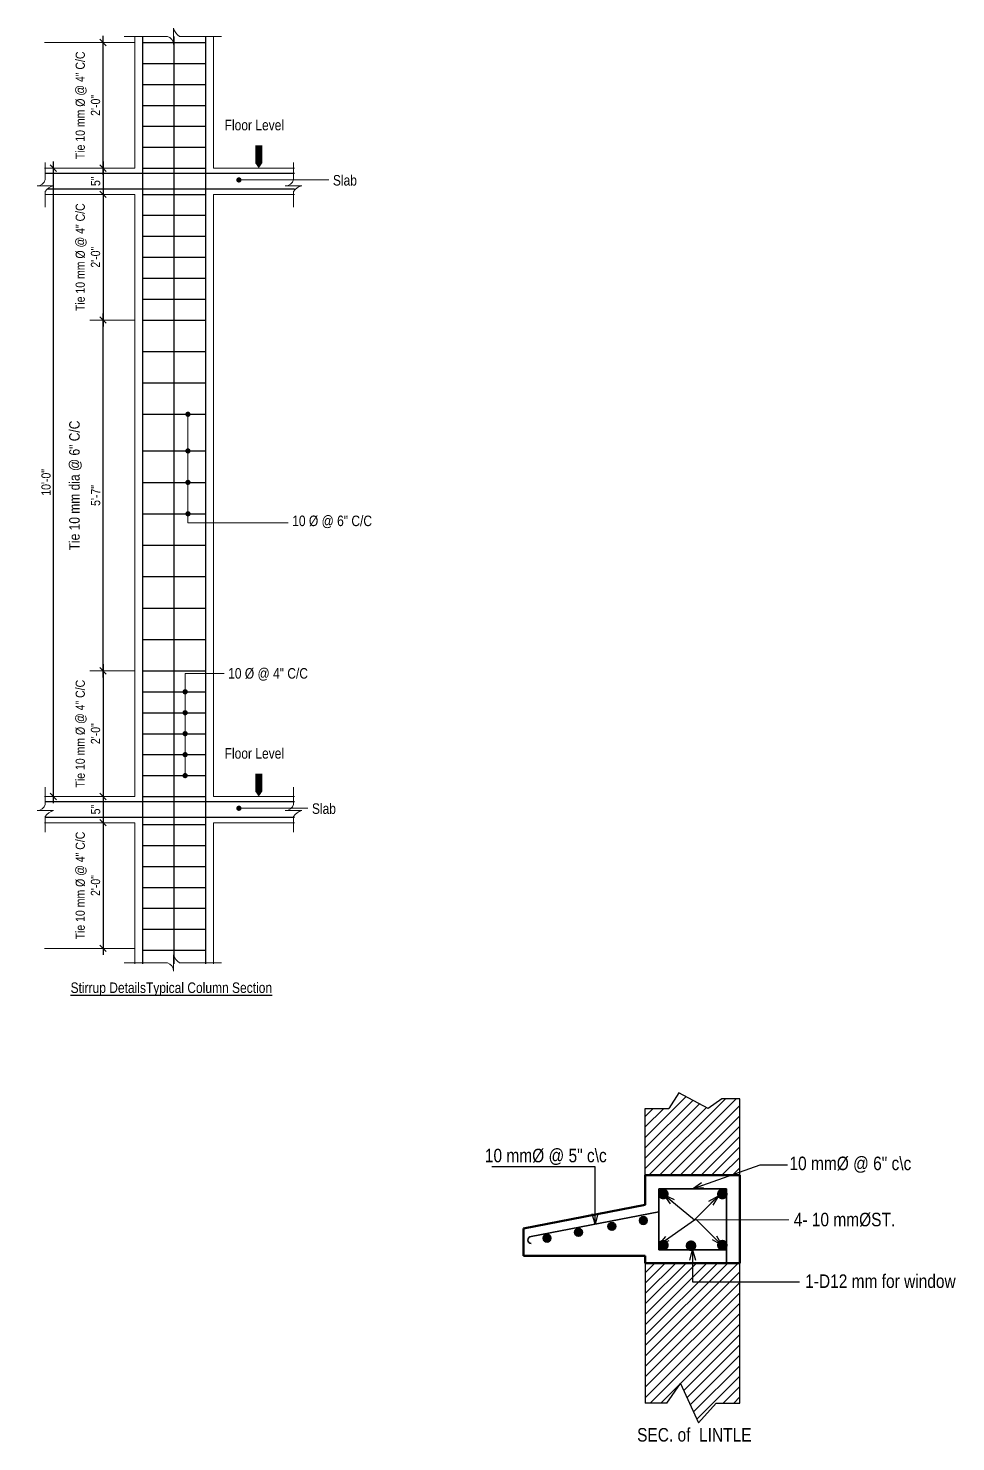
# Model space of a CAD drawing. Header units: inches. Extents: x -4010 to 92088, y -38563 to -1318.
# Drawn here: x 86777.5 to 86954.5, y -35921.8 to -35651.8 of the extents above; entities that cross this region are included whole.
import ezdxf

# ---------------------------------------------------------------- set-up
doc = ezdxf.new("R2010")
doc.units = ezdxf.units.IN
doc.header["$MEASUREMENT"] = 0
doc.header["$PDMODE"] = 99
for name, color, linetype in [('1-COMON', 23, 'Continuous'), ('COL SCHEDULE', 4, 'Continuous'), ('Hatch', 3, 'Continuous'), ('Rod', 1, 'Continuous'), ('TEX', 7, 'Continuous'), ('wall', 3, 'Continuous')]:
    doc.layers.add(name, color=color, linetype=linetype)
for name, color, linetype, lineweight in [('Column', 2, 'Continuous', 50), ('DIM', 7, 'Continuous', 15), ('R0D', 1, 'Continuous', 35)]:
    doc.layers.add(name, color=color, linetype=linetype, lineweight=lineweight)
doc.styles.add('DIM', font='ARIALN.TTF')
doc.styles.get("Standard").update_dxf_attribs({"font": 'ARIALN.TTF'})
doc.dimstyles.new('_20', dxfattribs={"dimscale": 0.25, "dimtxt": 7, "dimasz": 5, "dimexe": 6, "dimexo": 2, "dimgap": 2, "dimtad": 1, "dimdec": 1, "dimzin": 3, "dimdsep": 46, "dimlunit": 4, "dimtxsty": 'Standard', "dimblk": 'OBLIQUE', "dimcen": 0, "dimdle": 5, "dimclrt": 7, "dimazin": 0, "dimtfac": 0.0375, "dimtdec": 1, "dimtofl": 0, "dimtmove": 0, "dimatfit": 3, "dimldrblk": 'OPEN30', "dimfxl": 6, "dimtvp": 0.8, "dimtolj": 1, "dimtzin": 0, "dimlwe": -1, "dimarcsym": 0})
doc.dimstyles.new('_30', dxfattribs={"dimscale": 0.4, "dimtxt": 7, "dimasz": 5, "dimexe": 6, "dimexo": 2, "dimgap": 2, "dimtad": 1, "dimdec": 0, "dimzin": 3, "dimdsep": 46, "dimlunit": 3, "dimtxsty": 'Standard', "dimblk": 'OBLIQUE', "dimcen": 0, "dimdle": 5, "dimclrt": 7, "dimazin": 0, "dimtfac": 0.0375, "dimtdec": 0, "dimtofl": 0, "dimtmove": 0, "dimatfit": 3, "dimldrblk": 'OPEN30', "dimfxl": 6, "dimtvp": 0.8, "dimtolj": 1, "dimtzin": 0, "dimlwe": -1, "dimarcsym": 0})

# ---------------------------------------------------------------- blocks, each defined once
blk = doc.blocks.new('_Oblique')
at = {"color": 0, "linetype": 'ByBlock', "lineweight": -2}
blk.add_line((-0.5, -0.5), (0.5, 0.5), dxfattribs=at)
blk = doc.blocks.new('_Open30')
at = {"color": 0, "linetype": 'ByBlock', "lineweight": -2}
for p, q in [((-1, 0.27), (0, 0)), ((0, 0), (-1, -0.27)), ((0, 0), (-1, 0))]:
    blk.add_line(p, q, dxfattribs=at)
blk = doc.blocks.new('*D1266')
at = {"layer": 'Defpoints', "color": 0}
for p in [(86791.79, -35707.57), (86797.88, -35707.57), (86797.88, -35774.57)]:
    blk.add_point(p, dxfattribs=at)
at = {"layer": 'DIM', "color": 0}
for p, q in [((86797.38, -35707.57), (86790.29, -35707.57)), ((86797.38, -35774.57), (86790.29, -35774.57))]:
    blk.add_line(p, q, dxfattribs=at)
at = {"layer": 'DIM', "color": 0, "lineweight": -2}
blk.add_line((86791.79, -35775.82), (86791.79, -35706.32), dxfattribs=at)
at = {"layer": 'DIM', "color": 0, "lineweight": -2, "xscale": 1.25, "yscale": 1.25, "zscale": 1.25}
for p, rotation in [((86791.79, -35707.57), 90), ((86791.79, -35774.57), 270)]:
    blk.add_blockref('_Oblique', p, dxfattribs=dict(at, rotation=rotation))
at = {"layer": 'DIM', "color": 7, "insert": (86790.4, -35741.07), "char_height": 1.75, "attachment_point": 5, "rotation": 90}
blk.add_mtext('\\A1;5\'-7"', dxfattribs=at)
blk = doc.blocks.new('*D1267')
at = {"layer": 'Defpoints', "color": 0}
for p in [(86797.88, -35683.57), (86791.79, -35707.57), (86797.88, -35707.57)]:
    blk.add_point(p, dxfattribs=at)
at = {"layer": 'DIM', "color": 0}
for p, q in [((86797.38, -35683.57), (86790.29, -35683.57)), ((86797.38, -35707.57), (86790.29, -35707.57))]:
    blk.add_line(p, q, dxfattribs=at)
at = {"layer": 'DIM', "color": 0, "lineweight": -2}
blk.add_line((86791.79, -35682.32), (86791.79, -35708.82), dxfattribs=at)
at = {"layer": 'DIM', "color": 0, "lineweight": -2, "xscale": 1.25, "yscale": 1.25, "zscale": 1.25}
for p, rotation in [((86791.79, -35683.57), 90), ((86791.79, -35707.57), 270)]:
    blk.add_blockref('_Oblique', p, dxfattribs=dict(at, rotation=rotation))
at = {"layer": 'DIM', "color": 7, "insert": (86788.91, -35695.57), "char_height": 1.75, "attachment_point": 5, "rotation": 90}
blk.add_mtext('\\A1;Tie 10 mm %%C @ 4" C/C\\P2\'-0"', dxfattribs=at)
blk = doc.blocks.new('*D1268')
at = {"layer": 'Defpoints', "color": 0}
for p in [(86791.79, -35654.57), (86797.88, -35654.57), (86797.88, -35678.57)]:
    blk.add_point(p, dxfattribs=at)
at = {"layer": 'DIM', "color": 0}
for p, q in [((86797.38, -35654.57), (86790.29, -35654.57)), ((86797.38, -35678.57), (86790.29, -35678.57))]:
    blk.add_line(p, q, dxfattribs=at)
at = {"layer": 'DIM', "color": 0, "lineweight": -2}
blk.add_line((86791.79, -35679.82), (86791.79, -35653.32), dxfattribs=at)
at = {"layer": 'DIM', "color": 0, "lineweight": -2, "xscale": 1.25, "yscale": 1.25, "zscale": 1.25}
for p, rotation in [((86791.79, -35654.57), 90), ((86791.79, -35678.57), 270)]:
    blk.add_blockref('_Oblique', p, dxfattribs=dict(at, rotation=rotation))
at = {"layer": 'DIM', "color": 7, "insert": (86788.91, -35666.57), "char_height": 1.75, "attachment_point": 5, "rotation": 90}
blk.add_mtext('\\A1;Tie 10 mm %%C @ 4" C/C\\P2\'-0"', dxfattribs=at)
blk = doc.blocks.new('*D1269')
at = {"layer": 'Defpoints', "color": 0}
for p in [(86797.88, -35774.57), (86791.79, -35798.57), (86797.88, -35798.57)]:
    blk.add_point(p, dxfattribs=at)
at = {"layer": 'DIM', "color": 0, "lineweight": -2}
blk.add_line((86791.79, -35773.32), (86791.79, -35799.82), dxfattribs=at)
at = {"layer": 'DIM', "color": 0}
for p, q in [((86797.38, -35774.57), (86790.29, -35774.57)), ((86797.38, -35798.57), (86790.29, -35798.57))]:
    blk.add_line(p, q, dxfattribs=at)
at = {"layer": 'DIM', "color": 0, "lineweight": -2, "xscale": 1.25, "yscale": 1.25, "zscale": 1.25}
for p, rotation in [((86791.79, -35774.57), 90), ((86791.79, -35798.57), 270)]:
    blk.add_blockref('_Oblique', p, dxfattribs=dict(at, rotation=rotation))
at = {"layer": 'DIM', "color": 7, "insert": (86788.91, -35786.57), "char_height": 1.75, "attachment_point": 5, "rotation": 90}
blk.add_mtext('\\A1;Tie 10 mm %%C @ 4" C/C\\P2\'-0"', dxfattribs=at)
blk = doc.blocks.new('*D1270')
at = {"layer": 'Defpoints', "color": 0}
for p in [(86797.88, -35803.57), (86791.79, -35827.57), (86797.88, -35827.57)]:
    blk.add_point(p, dxfattribs=at)
at = {"layer": 'DIM', "color": 0, "lineweight": -2}
blk.add_line((86791.79, -35802.32), (86791.79, -35828.82), dxfattribs=at)
at = {"layer": 'DIM', "color": 0}
for p, q in [((86797.38, -35803.57), (86790.29, -35803.57)), ((86797.38, -35827.57), (86790.29, -35827.57))]:
    blk.add_line(p, q, dxfattribs=at)
at = {"layer": 'DIM', "color": 0, "lineweight": -2, "xscale": 1.25, "yscale": 1.25, "zscale": 1.25}
for p, rotation in [((86791.79, -35803.57), 90), ((86791.79, -35827.57), 270)]:
    blk.add_blockref('_Oblique', p, dxfattribs=dict(at, rotation=rotation))
at = {"layer": 'DIM', "color": 7, "insert": (86788.91, -35815.57), "char_height": 1.75, "attachment_point": 5, "rotation": 90}
blk.add_mtext('\\A1;Tie 10 mm %%C @ 4" C/C\\P2\'-0"', dxfattribs=at)
blk = doc.blocks.new('*D1335')
at = {"layer": 'Defpoints', "color": 0}
for p in [(86797.38, -35798.57), (86791.79, -35803.57), (86797.88, -35803.57)]:
    blk.add_point(p, dxfattribs=at)
at = {"layer": 'DIM', "color": 0, "lineweight": -2}
blk.add_line((86791.79, -35797.32), (86791.79, -35804.82), dxfattribs=at)
at = {"layer": 'DIM', "color": 0}
for p, q in [((86796.88, -35798.57), (86790.29, -35798.57)), ((86797.38, -35803.57), (86790.29, -35803.57))]:
    blk.add_line(p, q, dxfattribs=at)
at = {"layer": 'DIM', "color": 0, "lineweight": -2, "xscale": 1.25, "yscale": 1.25, "zscale": 1.25}
for p, rotation in [((86791.79, -35798.57), 90), ((86791.79, -35803.57), 270)]:
    blk.add_blockref('_Oblique', p, dxfattribs=dict(at, rotation=rotation))
at = {"layer": 'DIM', "color": 7, "insert": (86790.4, -35801.07), "char_height": 1.75, "attachment_point": 5, "rotation": 90}
blk.add_mtext('\\A1;5"', dxfattribs=at)
blk = doc.blocks.new('*D1271')
at = {"layer": 'Defpoints', "color": 0}
for p in [(86797.38, -35678.57), (86791.79, -35683.57), (86797.88, -35683.57)]:
    blk.add_point(p, dxfattribs=at)
at = {"layer": 'DIM', "color": 0}
for p, q in [((86796.88, -35678.57), (86790.29, -35678.57)), ((86797.38, -35683.57), (86790.29, -35683.57))]:
    blk.add_line(p, q, dxfattribs=at)
at = {"layer": 'DIM', "color": 0, "lineweight": -2}
blk.add_line((86791.79, -35677.32), (86791.79, -35684.82), dxfattribs=at)
at = {"layer": 'DIM', "color": 0, "lineweight": -2, "xscale": 1.25, "yscale": 1.25, "zscale": 1.25}
for p, rotation in [((86791.79, -35678.57), 90), ((86791.79, -35683.57), 270)]:
    blk.add_blockref('_Oblique', p, dxfattribs=dict(at, rotation=rotation))
at = {"layer": 'DIM', "color": 7, "insert": (86790.4, -35681.07), "char_height": 1.75, "attachment_point": 5, "rotation": 90}
blk.add_mtext('\\A1;5"', dxfattribs=at)
blk = doc.blocks.new('*D1336')
at = {"layer": 'Defpoints', "color": 0}
for p in [(86782.32, -35678.57), (86797.88, -35678.57), (86797.88, -35798.57)]:
    blk.add_point(p, dxfattribs=at)
at = {"layer": 'DIM', "color": 0}
for p, q in [((86797.38, -35678.57), (86780.82, -35678.57)), ((86797.38, -35798.57), (86780.82, -35798.57))]:
    blk.add_line(p, q, dxfattribs=at)
at = {"layer": 'DIM', "color": 0, "lineweight": -2}
blk.add_line((86782.32, -35799.82), (86782.32, -35677.32), dxfattribs=at)
at = {"layer": 'DIM', "color": 0, "lineweight": -2, "xscale": 1.25, "yscale": 1.25, "zscale": 1.25}
for p, rotation in [((86782.32, -35678.57), 90), ((86782.32, -35798.57), 270)]:
    blk.add_blockref('_Oblique', p, dxfattribs=dict(at, rotation=rotation))
at = {"layer": 'DIM', "color": 7, "insert": (86780.93, -35738.57), "char_height": 1.75, "attachment_point": 5, "rotation": 90}
blk.add_mtext('\\A1;10\'-0"', dxfattribs=at)

msp = doc.modelspace()

# ---------------------------------------------------------------- hatches: boundary and pattern name
at = {"layer": 'Hatch', "linetype": 'ByBlock', "lineweight": 18}
h = msp.add_hatch(dxfattribs=at)
h.set_pattern_fill('ANSI31', color=256, scale=11.25, style=0)
h.set_pattern_definition([(45, (66361.4001, -41718.6664), (-0.99436891, 0.99436891), [])])
h.paths.add_polyline_path([(86913.322, -35887.698), (86895.275, -35887.698), (86895.275, -35914.416), (86899.4, -35914.416), (86902.025, -35910.666), (86905.4, -35918.166), (86908.775, -35914.416), (86913.322, -35914.416)])
h.paths.add_polyline_path([(86913.322, -35856.291), (86909.9, -35856.291), (86907.275, -35858.166), (86901.65, -35855.166), (86899.775, -35858.166), (86895.275, -35858.166), (86895.275, -35870.916), (86913.322, -35870.916)])
at = {"layer": 'R0D', "ltscale": 100}
for points in [[(86897.696, -35874.493, 1), (86899.758, -35874.493, 1)], [(86908.948, -35874.493, 1), (86911.01, -35874.493, 1)], [(86883.275, -35881.791, 1), (86881.775, -35881.791, 1)], [(86889.65, -35880.666, 1), (86888.15, -35880.666, 1)], [(86895.65, -35879.541, 1), (86894.15, -35879.541, 1)], [(86877.275, -35882.916, 1), (86875.775, -35882.916, 1)], [(86897.696, -35884.255, 1), (86899.758, -35884.255, 1)], [(86902.971, -35884.37, 1), (86905.033, -35884.37, 1)], [(86908.948, -35884.255, 1), (86911.01, -35884.255, 1)]]:
    msp.add_hatch(color=256, dxfattribs=at).paths.add_polyline_path(points)

# ---------------------------------------------------------------- linework, layer by layer
at = {"layer": '1-COMON'}
for points in [[(86821.513, -35678.572, 0, 3.9, 0), (86821.513, -35675.778, 1.3, 1.3, 0), (86821.513, -35674.227, 1.3, 1.3, 0)], [(86821.513, -35798.572, 0, 3.9, 0), (86821.513, -35795.778, 1.3, 1.3, 0), (86821.513, -35794.227, 1.3, 1.3, 0)]]:
    msp.add_lwpolyline(points, format="xyseb", dxfattribs=at)
at = {"layer": '1-COMON', "const_width": 0.5}
for points in [[(86817.477, -35680.816, 1), (86817.977, -35680.816, 1)], [(86807.751, -35725.572, 1), (86808.251, -35725.572, 1)], [(86807.751, -35732.572, 1), (86808.251, -35732.572, 1)], [(86807.751, -35738.572, 1), (86808.251, -35738.572, 1)], [(86807.751, -35744.572, 1), (86808.251, -35744.572, 1)], [(86807.211, -35778.572, -1), (86807.711, -35778.572, -1)], [(86807.211, -35782.572, -1), (86807.711, -35782.572, -1)], [(86807.211, -35786.572, -1), (86807.711, -35786.572, -1)], [(86807.211, -35790.572, -1), (86807.711, -35790.572, -1)], [(86807.211, -35794.572, -1), (86807.711, -35794.572, -1)], [(86817.477, -35800.816, 1), (86817.977, -35800.816, 1)]]:
    msp.add_lwpolyline(points, format="xyb", close=True, dxfattribs=at)
at = {"layer": 'Column', "lineweight": 13}
for p, q in [((86797.882, -35653.416), (86797.882, -35678.572)), ((86812.882, -35653.416), (86812.882, -35678.572)), ((86797.882, -35678.572), (86780.607, -35678.572)), ((86828.322, -35678.572), (86812.882, -35678.572)), ((86797.882, -35683.572), (86780.764, -35683.572)), ((86797.882, -35723.572), (86797.882, -35683.572)), ((86812.882, -35723.572), (86812.882, -35683.572)), ((86828.322, -35683.572), (86812.882, -35683.572)), ((86797.882, -35798.572), (86797.882, -35723.572)), ((86812.882, -35798.572), (86812.882, -35723.572)), ((86797.882, -35798.572), (86780.607, -35798.572)), ((86828.322, -35798.572), (86812.882, -35798.572)), ((86797.882, -35803.572), (86780.607, -35803.572)), ((86797.882, -35803.572), (86797.882, -35830.497)), ((86812.882, -35803.572), (86812.882, -35830.497)), ((86828.322, -35803.572), (86812.882, -35803.572))]:
    msp.add_line(p, q, dxfattribs=at)
at = {"layer": 'Column'}
for p, q in [((86895.275, -35870.916), (86913.322, -35870.916)), ((86895.275, -35876.541), (86895.275, -35870.916)), ((86913.322, -35870.916), (86913.322, -35887.698)), ((86872.025, -35881.041), (86895.275, -35876.541)), ((86872.025, -35886.291), (86872.025, -35881.041)), ((86895.275, -35886.291), (86872.025, -35886.291)), ((86895.275, -35887.698), (86895.275, -35886.291)), ((86895.275, -35887.698), (86913.322, -35887.698))]:
    msp.add_line(p, q, dxfattribs=at)
at = {"layer": 'Column', "color": 0, "linetype": 'ByBlock', "lineweight": 18}
for q in [(86897.853, -35873.495), (86897.853, -35877.666)]:
    msp.add_line((86897.853, -35873.495), q, dxfattribs=at)
at = {"layer": 'DIM'}
for p, q in [((86797.882, -35654.572), (86780.607, -35654.572)), ((86817.727, -35680.816), (86834.88, -35680.816)), ((86797.882, -35707.572), (86789.244, -35707.572)), ((86797.882, -35774.572), (86789.244, -35774.572)), ((86817.727, -35800.816), (86830.875, -35800.816)), ((86797.882, -35827.572), (86780.607, -35827.572)), ((86904.65, -35879.393), (86922.65, -35879.393))]:
    msp.add_line(p, q, dxfattribs=at)
for points in [[(86814.371, -35653.416), (86806.357, -35653.416, -0.1850239), (86805.248, -35651.848), (86805.248, -35654.972, 0.3616375), (86804.067, -35653.416), (86795.814, -35653.416)], [(86780.764, -35686.046), (86780.764, -35683.032, -0.1850239), (86782.332, -35681.923), (86779.208, -35681.923, 0.3616375), (86780.764, -35680.742), (86780.764, -35677.489)], [(86828.136, -35686.046), (86828.136, -35683.032, -0.1850239), (86829.704, -35681.923), (86826.58, -35681.923, 0.3616375), (86828.136, -35680.742), (86828.136, -35677.489)], [(86780.764, -35805.37), (86780.764, -35802.357, -0.1850239), (86782.332, -35801.248), (86779.208, -35801.248, 0.3616375), (86780.764, -35800.067), (86780.764, -35796.814)], [(86828.136, -35805.37), (86828.136, -35802.357, -0.1850239), (86829.704, -35801.248), (86826.58, -35801.248, 0.3616375), (86828.136, -35800.067), (86828.136, -35796.814)], [(86814.371, -35830.352), (86806.357, -35830.352, -0.1850239), (86805.248, -35828.784), (86805.248, -35831.908, 0.3616375), (86804.067, -35830.352), (86795.814, -35830.352)]]:
    msp.add_lwpolyline(points, format="xyb", dxfattribs=at)
for points in [[(86808.001, -35725.572), (86808.001, -35746.32), (86827.115, -35746.32)], [(86807.461, -35794.572), (86807.461, -35775.07), (86814.89, -35775.07)]]:
    msp.add_lwpolyline(points, dxfattribs=at)
at = {"layer": 'R0D', "ltscale": 100}
for p, q in [((86897.853, -35873.495), (86910.744, -35873.495)), ((86897.853, -35873.495), (86897.853, -35885.12)), ((86910.744, -35873.495), (86910.744, -35887.698)), ((86873.525, -35882.626), (86897.853, -35877.917)), ((86897.853, -35885.12), (86910.744, -35885.12))]:
    msp.add_line(p, q, dxfattribs=at)
for centre in [(86882.525, -35881.791), (86888.9, -35880.666), (86894.9, -35879.541), (86876.525, -35882.916)]:
    msp.add_circle(centre, 0.75, dxfattribs=at)
msp.add_arc((86873.525, -35883.291), 0.665, 90, 270, dxfattribs=at)
at = {"layer": 'Rod'}
for p, q in [((86799.382, -35723.572), (86799.382, -35653.416)), ((86799.382, -35654.572), (86811.382, -35654.572)), ((86805.382, -35723.572), (86805.382, -35653.416)), ((86811.382, -35723.572), (86811.382, -35653.416)), ((86799.382, -35658.572), (86811.382, -35658.572)), ((86799.382, -35662.572), (86811.382, -35662.572)), ((86799.382, -35666.572), (86811.382, -35666.572)), ((86799.382, -35670.572), (86811.382, -35670.572)), ((86799.382, -35674.572), (86811.382, -35674.572)), ((86799.382, -35678.572), (86811.382, -35678.572)), ((86828.322, -35679.572), (86780.764, -35679.572)), ((86828.322, -35682.572), (86781.153, -35682.572)), ((86799.382, -35683.572), (86811.382, -35683.572)), ((86799.382, -35687.572), (86811.382, -35687.572)), ((86799.382, -35691.572), (86811.382, -35691.572)), ((86799.382, -35695.572), (86811.382, -35695.572)), ((86799.382, -35699.572), (86811.382, -35699.572)), ((86799.382, -35703.572), (86811.382, -35703.572)), ((86799.382, -35707.572), (86811.382, -35707.572)), ((86799.382, -35713.572), (86811.382, -35713.572)), ((86799.382, -35719.572), (86811.382, -35719.572)), ((86799.382, -35830.497), (86799.382, -35723.572)), ((86805.382, -35830.497), (86805.382, -35723.572)), ((86811.382, -35830.497), (86811.382, -35723.572)), ((86799.382, -35725.572), (86811.382, -35725.572)), ((86799.382, -35732.572), (86811.382, -35732.572)), ((86799.382, -35738.572), (86811.382, -35738.572)), ((86799.382, -35744.572), (86811.382, -35744.572)), ((86799.382, -35750.572), (86811.382, -35750.572)), ((86799.382, -35756.572), (86811.382, -35756.572)), ((86799.382, -35762.572), (86811.382, -35762.572)), ((86799.382, -35768.572), (86811.382, -35768.572)), ((86799.382, -35774.572), (86811.382, -35774.572)), ((86799.382, -35778.572), (86811.382, -35778.572)), ((86799.382, -35782.572), (86811.382, -35782.572)), ((86799.382, -35786.572), (86811.382, -35786.572)), ((86799.382, -35790.572), (86811.382, -35790.572)), ((86799.382, -35794.572), (86811.382, -35794.572)), ((86828.322, -35799.572), (86780.764, -35799.572)), ((86799.382, -35798.572), (86811.382, -35798.572)), ((86828.322, -35802.572), (86780.764, -35802.572)), ((86799.382, -35803.924), (86811.382, -35803.924)), ((86799.382, -35807.924), (86811.382, -35807.924)), ((86799.382, -35811.924), (86811.382, -35811.924)), ((86799.382, -35815.924), (86811.382, -35815.924)), ((86799.382, -35819.924), (86811.382, -35819.924)), ((86799.382, -35823.924), (86811.382, -35823.924)), ((86799.382, -35827.924), (86811.382, -35827.924))]:
    msp.add_line(p, q, dxfattribs=at)
at = {"layer": 'Rod', "lineweight": 25}
for p, q in [((86811.382, -35682.572), (86799.382, -35682.572)), ((86811.382, -35802.572), (86799.382, -35802.572))]:
    msp.add_line(p, q, dxfattribs=at)
at = {"layer": 'wall'}
for p, q in [((86901.65, -35855.166), (86899.775, -35858.166)), ((86907.275, -35858.166), (86901.65, -35855.166)), ((86909.9, -35856.291), (86907.275, -35858.166)), ((86913.322, -35856.291), (86909.9, -35856.291)), ((86913.322, -35870.916), (86913.322, -35856.291)), ((86895.275, -35870.916), (86895.275, -35858.166)), ((86895.275, -35858.166), (86899.775, -35858.166)), ((86895.275, -35887.698), (86895.275, -35914.416)), ((86913.322, -35914.416), (86913.322, -35887.698)), ((86899.4, -35914.416), (86902.025, -35910.666)), ((86902.025, -35910.666), (86905.4, -35918.166)), ((86899.4, -35914.416), (86895.275, -35914.416)), ((86905.4, -35918.166), (86908.775, -35914.416)), ((86908.775, -35914.416), (86913.322, -35914.416))]:
    msp.add_line(p, q, dxfattribs=at)

# ---------------------------------------------------------------- texts
at = {"layer": 'COL SCHEDULE', "color": 22, "style": 'DIM'}
for s, p in [('Floor Level', (86815.002, -35671.332)), ('Slab', (86835.661, -35681.886)), ('10 %%C @ 6" C/C', (86827.897, -35746.921)), ('10 %%C @ 4" C/C', (86815.672, -35776.049)), ('Floor Level', (86815.002, -35791.332)), ('Slab', (86831.657, -35801.886))]:
    msp.add_text(s, height=2, dxfattribs=at).set_placement(p)
at = {"layer": 'COL SCHEDULE', "color": 22, "insert": (86785.601, -35836.687), "char_height": 2, "attachment_point": 7, "style": 'DIM'}
msp.add_mtext('{\\LStirrup DetailsTypical Column Section}', dxfattribs=at)
at = {"layer": 'DIM', "insert": (86785.34, -35751.56), "char_height": 4, "width": 52.67679, "attachment_point": 1, "rotation": 90}
msp.add_mtext('{\\H0.5x;\\C7;Tie 10 mm dia @ 6" C/C}', dxfattribs=at)
at = {"layer": 'TEX'}
for s, p in [('10 mm%%C @ 5" c\\c ', (86864.666, -35868.423)), ('10 mm%%C @ 6" c\\c ', (86922.791, -35869.923)), (' 4- 10 mm%%CST. ', (86922.791, -35880.649)), ('1-D12 mm for window ', (86925.791, -35892.423)), ('SEC. of  LINTLE', (86893.719, -35921.758))]:
    msp.add_text(s, height=2.57812, dxfattribs=at).set_placement(p)

# ---------------------------------------------------------------- dimensions: what is measured, and where the dimension line sits
at = {"layer": 'DIM'}
for base, p1, p2, picture, middle in [((86791.792, -35654.572), (86797.882, -35678.572), (86797.882, -35654.572), '*D1268', (86791.792, -35666.572)), ((86791.792, -35707.572), (86797.882, -35683.572), (86797.882, -35707.572), '*D1267', (86791.792, -35695.572)), ((86791.792, -35798.572), (86797.882, -35774.572), (86797.882, -35798.572), '*D1269', (86791.792, -35786.572)), ((86791.792, -35827.572), (86797.882, -35803.572), (86797.882, -35827.572), '*D1270', (86791.792, -35815.572))]:
    dim = msp.add_linear_dim(base=base, p1=p1, p2=p2, angle=90, text='Tie 10 mm %%C @ 4" C/C\\P<>', dimstyle='_20', dxfattribs=at)
    dim.commit()
    dim.dimension.update_dxf_attribs({"geometry": picture, "text_midpoint": middle, "dimtype": 160})
dim = msp.add_linear_dim(base=(86782.322, -35678.572), p1=(86797.882, -35798.572), p2=(86797.882, -35678.572), angle=90, dimstyle='_20', dxfattribs=at)
dim.commit()
dim.dimension.update_dxf_attribs({"geometry": '*D1336', "text_midpoint": (86780.928, -35738.572)})
for base, p1, p2, text, picture, middle in [((86791.792, -35683.572), (86797.382, -35678.572), (86797.882, -35683.572), '5"', '*D1271', (86790.403, -35681.072)), ((86791.792, -35707.572), (86797.882, -35774.572), (86797.882, -35707.572), '5\'-7"', '*D1266', (86790.403, -35741.072)), ((86791.792, -35803.572), (86797.382, -35798.572), (86797.882, -35803.572), '5"', '*D1335', (86790.403, -35801.072))]:
    dim = msp.add_linear_dim(base=base, p1=p1, p2=p2, angle=90, text=text, dimstyle='_20', dxfattribs=at)
    dim.commit()
    dim.dimension.update_dxf_attribs({"geometry": picture, "text_midpoint": middle})

# ---------------------------------------------------------------- leaders
for points in [[(86885.689, -35880.272), (86885.689, -35869.283), (86866.007, -35869.283)], [(86904.299, -35873.495), (86917.181, -35868.882), (86922.417, -35868.882)], [(86898.906, -35874.662), (86904.65, -35879.393)], [(86909.222, -35874.808), (86904.65, -35879.393)], [(86897.853, -35884.166), (86904.65, -35879.393)], [(86909.881, -35884.239), (86904.835, -35879.207)], [(86904.299, -35885.12), (86904.299, -35891.268), (86924.734, -35891.268)]]:
    msp.add_leader(points, dimstyle='_30', dxfattribs=at)

doc.saveas('drawing.dxf')
